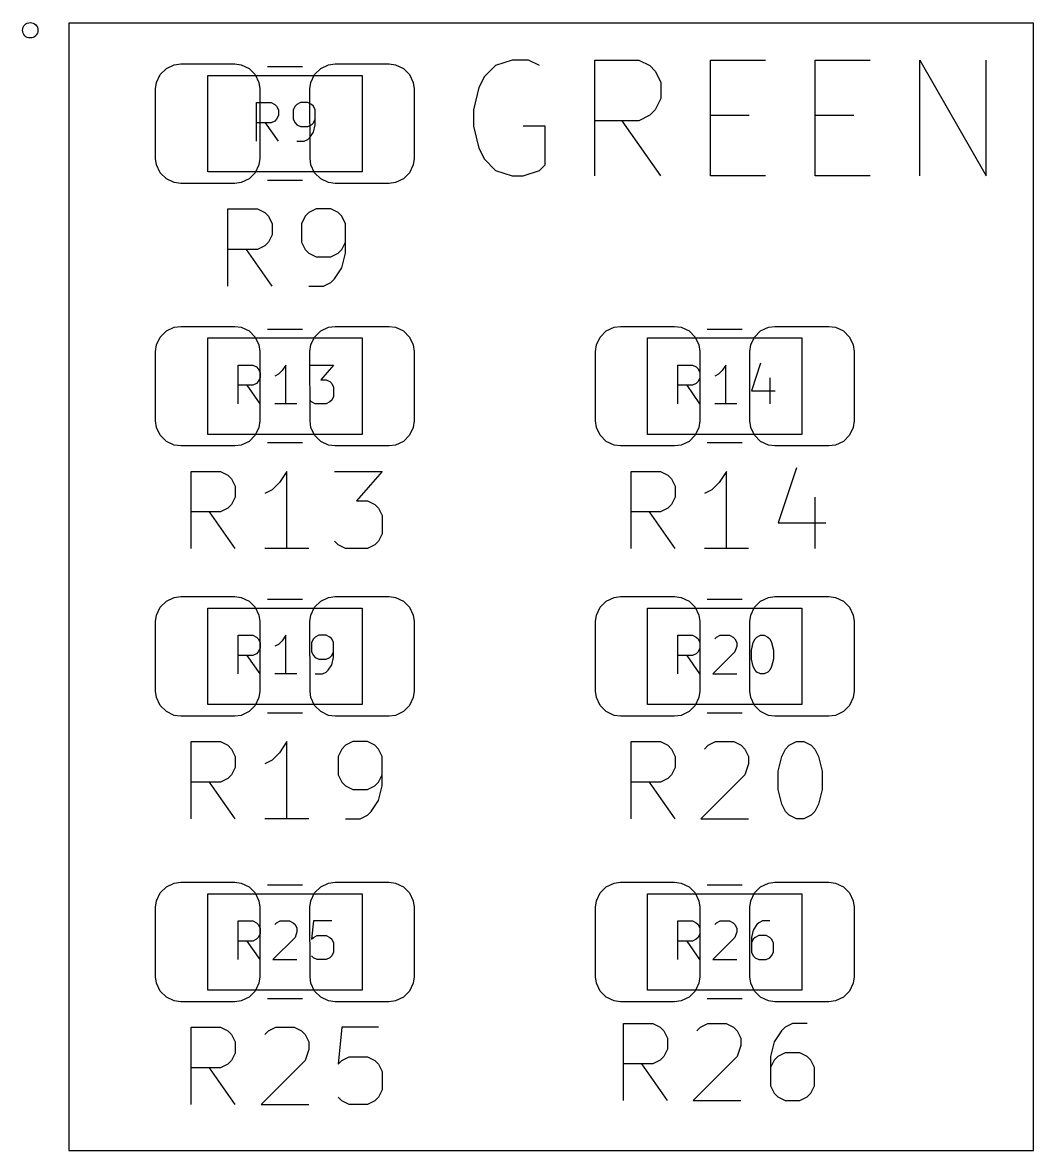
# Model space of a CAD drawing. Header units: millimetres. Extents: x 132 to 276, y -210 to -42.
# Drawn here: x 202 to 215.1, y -78.6 to -63.99 of the extents above; entities that cross this region are included whole.
import ezdxf

# ---------------------------------------------------------------- set-up
doc = ezdxf.new("R2010")
doc.units = ezdxf.units.MM
for name, color, linetype in [('BLACK', 7, 'CONTINUOUS'), ('GRAY3', 9, 'CONTINUOUS'), ('LYELLOW', 51, 'CONTINUOUS')]:
    doc.layers.add(name, color=color, linetype=linetype)

msp = doc.modelspace()

# ---------------------------------------------------------------- linework, layer by layer
at = {"layer": 'BLACK', "linetype": 'CONTINUOUS'}
for p, q in [((203.863587, -64.583775), (203.965883, -64.536074)), ((203.965883, -64.536074), (204.05, -64.525001)), ((204.05, -64.525001), (204.750001, -64.525)), ((204.750001, -64.525), (204.834117, -64.536074)), ((204.834117, -64.536074), (204.936413, -64.583775)), ((205.863587, -64.583775), (205.965883, -64.536074)), ((205.965883, -64.536074), (206.05, -64.525001)), ((206.05, -64.525001), (206.750001, -64.525)), ((206.750001, -64.525), (206.834117, -64.536074)), ((206.834117, -64.536074), (206.936413, -64.583775)), ((203.736074, -64.765883), (203.783775, -64.663587)), ((203.783775, -64.663587), (203.863587, -64.583775)), ((204.936413, -64.583775), (205.016225, -64.663587)), ((205.016225, -64.663587), (205.063926, -64.765883)), ((205.736074, -64.765883), (205.783775, -64.663587)), ((205.783775, -64.663587), (205.863587, -64.583775)), ((206.936413, -64.583775), (207.016225, -64.663587)), ((207.016225, -64.663587), (207.063926, -64.765883)), ((203.725, -64.849999), (203.736074, -64.765883)), ((203.725001, -65.75), (203.725, -64.849999)), ((205.063926, -64.765883), (205.074999, -64.85)), ((205.074999, -64.85), (205.075, -65.750001)), ((205.725, -64.849999), (205.736074, -64.765883)), ((205.725001, -65.75), (205.725, -64.849999)), ((207.063926, -64.765883), (207.074999, -64.85)), ((207.074999, -64.85), (207.075, -65.750001)), ((203.736074, -65.834117), (203.725001, -65.75)), ((203.783775, -65.936413), (203.736074, -65.834117)), ((205.063926, -65.834117), (205.016225, -65.936413)), ((205.075, -65.750001), (205.063926, -65.834117)), ((205.736074, -65.834117), (205.725001, -65.75)), ((205.783775, -65.936413), (205.736074, -65.834117)), ((207.063926, -65.834117), (207.016225, -65.936413)), ((207.075, -65.750001), (207.063926, -65.834117)), ((203.863587, -66.016225), (203.783775, -65.936413)), ((203.965883, -66.063926), (203.863587, -66.016225)), ((204.936413, -66.016225), (204.834117, -66.063926)), ((205.016225, -65.936413), (204.936413, -66.016225)), ((205.863587, -66.016225), (205.783775, -65.936413)), ((205.965883, -66.063926), (205.863587, -66.016225)), ((206.936413, -66.016225), (206.834117, -66.063926)), ((207.016225, -65.936413), (206.936413, -66.016225)), ((204.049999, -66.075), (203.965883, -66.063926)), ((204.75, -66.074999), (204.049999, -66.075)), ((204.834117, -66.063926), (204.75, -66.074999)), ((206.049999, -66.075), (205.965883, -66.063926)), ((206.75, -66.074999), (206.049999, -66.075)), ((206.834117, -66.063926), (206.75, -66.074999)), ((203.863587, -67.983775), (203.965883, -67.936074)), ((203.965883, -67.936074), (204.05, -67.925001)), ((204.05, -67.925001), (204.750001, -67.925)), ((204.750001, -67.925), (204.834117, -67.936074)), ((204.834117, -67.936074), (204.936413, -67.983775)), ((205.863587, -67.983775), (205.965883, -67.936074)), ((205.965883, -67.936074), (206.05, -67.925001)), ((206.05, -67.925001), (206.750001, -67.925)), ((206.750001, -67.925), (206.834117, -67.936074)), ((206.834117, -67.936074), (206.936413, -67.983775)), ((209.563587, -67.983775), (209.665883, -67.936074)), ((209.665883, -67.936074), (209.75, -67.925001)), ((209.75, -67.925001), (210.450001, -67.925)), ((210.450001, -67.925), (210.534117, -67.936074)), ((210.534117, -67.936074), (210.636413, -67.983775)), ((211.563587, -67.983775), (211.665883, -67.936074)), ((211.665883, -67.936074), (211.75, -67.925001)), ((211.75, -67.925001), (212.450001, -67.925)), ((212.450001, -67.925), (212.534117, -67.936074)), ((212.534117, -67.936074), (212.636413, -67.983775)), ((203.736074, -68.165883), (203.783775, -68.063587)), ((203.783775, -68.063587), (203.863587, -67.983775)), ((204.936413, -67.983775), (205.016225, -68.063587)), ((205.016225, -68.063587), (205.063926, -68.165883)), ((205.736074, -68.165883), (205.783775, -68.063587)), ((205.783775, -68.063587), (205.863587, -67.983775)), ((206.936413, -67.983775), (207.016225, -68.063587)), ((207.016225, -68.063587), (207.063926, -68.165883)), ((209.436074, -68.165883), (209.483775, -68.063587)), ((209.483775, -68.063587), (209.563587, -67.983775)), ((210.636413, -67.983775), (210.716225, -68.063587)), ((210.716225, -68.063587), (210.763926, -68.165883)), ((211.436074, -68.165883), (211.483775, -68.063587)), ((211.483775, -68.063587), (211.563587, -67.983775)), ((212.636413, -67.983775), (212.716225, -68.063587)), ((212.716225, -68.063587), (212.763926, -68.165883)), ((203.725, -68.249999), (203.736074, -68.165883)), ((205.063926, -68.165883), (205.074999, -68.25)), ((205.725, -68.249999), (205.736074, -68.165883)), ((207.063926, -68.165883), (207.074999, -68.25)), ((209.425, -68.249999), (209.436074, -68.165883)), ((210.763926, -68.165883), (210.774999, -68.25)), ((211.425, -68.249999), (211.436074, -68.165883)), ((212.763926, -68.165883), (212.774999, -68.25)), ((203.725001, -69.15), (203.725, -68.249999)), ((205.074999, -68.25), (205.075, -69.150001)), ((205.725001, -69.15), (205.725, -68.249999)), ((207.074999, -68.25), (207.075, -69.150001)), ((209.425001, -69.15), (209.425, -68.249999)), ((210.774999, -68.25), (210.775, -69.150001)), ((211.425001, -69.15), (211.425, -68.249999)), ((212.774999, -68.25), (212.775, -69.150001)), ((203.736074, -69.234117), (203.725001, -69.15)), ((203.783775, -69.336413), (203.736074, -69.234117)), ((205.063926, -69.234117), (205.016225, -69.336413)), ((205.075, -69.150001), (205.063926, -69.234117)), ((205.736074, -69.234117), (205.725001, -69.15)), ((205.783775, -69.336413), (205.736074, -69.234117)), ((207.063926, -69.234117), (207.016225, -69.336413)), ((207.075, -69.150001), (207.063926, -69.234117)), ((209.436074, -69.234117), (209.425001, -69.15)), ((209.483775, -69.336413), (209.436074, -69.234117)), ((210.763926, -69.234117), (210.716225, -69.336413)), ((210.775, -69.150001), (210.763926, -69.234117)), ((211.436074, -69.234117), (211.425001, -69.15)), ((211.483775, -69.336413), (211.436074, -69.234117)), ((212.763926, -69.234117), (212.716225, -69.336413)), ((212.775, -69.150001), (212.763926, -69.234117)), ((203.863587, -69.416225), (203.783775, -69.336413)), ((205.016225, -69.336413), (204.936413, -69.416225)), ((205.863587, -69.416225), (205.783775, -69.336413)), ((207.016225, -69.336413), (206.936413, -69.416225)), ((209.563587, -69.416225), (209.483775, -69.336413)), ((210.716225, -69.336413), (210.636413, -69.416225)), ((211.563587, -69.416225), (211.483775, -69.336413)), ((212.716225, -69.336413), (212.636413, -69.416225)), ((203.965883, -69.463926), (203.863587, -69.416225)), ((204.049999, -69.475), (203.965883, -69.463926)), ((204.75, -69.474999), (204.049999, -69.475)), ((204.834117, -69.463926), (204.75, -69.474999)), ((204.936413, -69.416225), (204.834117, -69.463926)), ((205.965883, -69.463926), (205.863587, -69.416225)), ((206.049999, -69.475), (205.965883, -69.463926)), ((206.75, -69.474999), (206.049999, -69.475)), ((206.834117, -69.463926), (206.75, -69.474999)), ((206.936413, -69.416225), (206.834117, -69.463926)), ((209.665883, -69.463926), (209.563587, -69.416225)), ((209.749999, -69.475), (209.665883, -69.463926)), ((210.45, -69.474999), (209.749999, -69.475)), ((210.534117, -69.463926), (210.45, -69.474999)), ((210.636413, -69.416225), (210.534117, -69.463926)), ((211.665883, -69.463926), (211.563587, -69.416225)), ((211.749999, -69.475), (211.665883, -69.463926)), ((212.45, -69.474999), (211.749999, -69.475)), ((212.534117, -69.463926), (212.45, -69.474999)), ((212.636413, -69.416225), (212.534117, -69.463926)), ((203.863587, -71.483775), (203.965883, -71.436074)), ((203.965883, -71.436074), (204.05, -71.425001)), ((204.05, -71.425001), (204.750001, -71.425)), ((204.750001, -71.425), (204.834117, -71.436074)), ((204.834117, -71.436074), (204.936413, -71.483775)), ((205.863587, -71.483775), (205.965883, -71.436074)), ((205.965883, -71.436074), (206.05, -71.425001)), ((206.05, -71.425001), (206.750001, -71.425)), ((206.750001, -71.425), (206.834117, -71.436074)), ((206.834117, -71.436074), (206.936413, -71.483775)), ((209.563587, -71.483775), (209.665883, -71.436074)), ((209.665883, -71.436074), (209.75, -71.425001)), ((209.75, -71.425001), (210.450001, -71.425)), ((210.450001, -71.425), (210.534117, -71.436074)), ((210.534117, -71.436074), (210.636413, -71.483775)), ((211.563587, -71.483775), (211.665883, -71.436074)), ((211.665883, -71.436074), (211.75, -71.425001)), ((211.75, -71.425001), (212.450001, -71.425)), ((212.450001, -71.425), (212.534117, -71.436074)), ((212.534117, -71.436074), (212.636413, -71.483775)), ((203.736074, -71.665883), (203.783775, -71.563587)), ((203.783775, -71.563587), (203.863587, -71.483775)), ((204.936413, -71.483775), (205.016225, -71.563587)), ((205.016225, -71.563587), (205.063926, -71.665883)), ((205.736074, -71.665883), (205.783775, -71.563587)), ((205.783775, -71.563587), (205.863587, -71.483775)), ((206.936413, -71.483775), (207.016225, -71.563587)), ((207.016225, -71.563587), (207.063926, -71.665883)), ((209.436074, -71.665883), (209.483775, -71.563587)), ((209.483775, -71.563587), (209.563587, -71.483775)), ((210.636413, -71.483775), (210.716225, -71.563587)), ((210.716225, -71.563587), (210.763926, -71.665883)), ((211.436074, -71.665883), (211.483775, -71.563587)), ((211.483775, -71.563587), (211.563587, -71.483775)), ((212.636413, -71.483775), (212.716225, -71.563587)), ((212.716225, -71.563587), (212.763926, -71.665883)), ((203.725, -71.749999), (203.736074, -71.665883)), ((205.063926, -71.665883), (205.074999, -71.75)), ((205.725, -71.749999), (205.736074, -71.665883)), ((207.063926, -71.665883), (207.074999, -71.75)), ((209.425, -71.749999), (209.436074, -71.665883)), ((210.763926, -71.665883), (210.774999, -71.75)), ((211.425, -71.749999), (211.436074, -71.665883)), ((212.763926, -71.665883), (212.774999, -71.75)), ((203.725001, -72.65), (203.725, -71.749999)), ((205.074999, -71.75), (205.075, -72.650001)), ((205.725001, -72.65), (205.725, -71.749999)), ((207.074999, -71.75), (207.075, -72.650001)), ((209.425001, -72.65), (209.425, -71.749999)), ((210.774999, -71.75), (210.775, -72.650001)), ((211.425001, -72.65), (211.425, -71.749999)), ((212.774999, -71.75), (212.775, -72.650001)), ((203.736074, -72.734117), (203.725001, -72.65)), ((203.783775, -72.836413), (203.736074, -72.734117)), ((205.063926, -72.734117), (205.016225, -72.836413)), ((205.075, -72.650001), (205.063926, -72.734117)), ((205.736074, -72.734117), (205.725001, -72.65)), ((205.783775, -72.836413), (205.736074, -72.734117)), ((207.063926, -72.734117), (207.016225, -72.836413)), ((207.075, -72.650001), (207.063926, -72.734117)), ((209.436074, -72.734117), (209.425001, -72.65)), ((209.483775, -72.836413), (209.436074, -72.734117)), ((210.763926, -72.734117), (210.716225, -72.836413)), ((210.775, -72.650001), (210.763926, -72.734117)), ((211.436074, -72.734117), (211.425001, -72.65)), ((211.483775, -72.836413), (211.436074, -72.734117)), ((212.763926, -72.734117), (212.716225, -72.836413)), ((212.775, -72.650001), (212.763926, -72.734117)), ((203.863587, -72.916225), (203.783775, -72.836413)), ((205.016225, -72.836413), (204.936413, -72.916225)), ((205.863587, -72.916225), (205.783775, -72.836413)), ((207.016225, -72.836413), (206.936413, -72.916225)), ((209.563587, -72.916225), (209.483775, -72.836413)), ((210.716225, -72.836413), (210.636413, -72.916225)), ((211.563587, -72.916225), (211.483775, -72.836413)), ((212.716225, -72.836413), (212.636413, -72.916225)), ((203.965883, -72.963926), (203.863587, -72.916225)), ((204.049999, -72.975), (203.965883, -72.963926)), ((204.75, -72.974999), (204.049999, -72.975)), ((204.834117, -72.963926), (204.75, -72.974999)), ((204.936413, -72.916225), (204.834117, -72.963926)), ((205.965883, -72.963926), (205.863587, -72.916225)), ((206.049999, -72.975), (205.965883, -72.963926)), ((206.75, -72.974999), (206.049999, -72.975)), ((206.834117, -72.963926), (206.75, -72.974999)), ((206.936413, -72.916225), (206.834117, -72.963926)), ((209.665883, -72.963926), (209.563587, -72.916225)), ((209.749999, -72.975), (209.665883, -72.963926)), ((210.45, -72.974999), (209.749999, -72.975)), ((210.534117, -72.963926), (210.45, -72.974999)), ((210.636413, -72.916225), (210.534117, -72.963926)), ((211.665883, -72.963926), (211.563587, -72.916225)), ((211.749999, -72.975), (211.665883, -72.963926)), ((212.45, -72.974999), (211.749999, -72.975)), ((212.534117, -72.963926), (212.45, -72.974999)), ((212.636413, -72.916225), (212.534117, -72.963926)), ((203.783775, -75.263587), (203.863587, -75.183775)), ((203.863587, -75.183775), (203.965883, -75.136074)), ((203.965883, -75.136074), (204.05, -75.125001)), ((204.05, -75.125001), (204.750001, -75.125)), ((204.750001, -75.125), (204.834117, -75.136074)), ((204.834117, -75.136074), (204.936413, -75.183775)), ((204.936413, -75.183775), (205.016225, -75.263587)), ((205.783775, -75.263587), (205.863587, -75.183775)), ((205.863587, -75.183775), (205.965883, -75.136074)), ((205.965883, -75.136074), (206.05, -75.125001)), ((206.05, -75.125001), (206.750001, -75.125)), ((206.750001, -75.125), (206.834117, -75.136074)), ((206.834117, -75.136074), (206.936413, -75.183775)), ((206.936413, -75.183775), (207.016225, -75.263587)), ((209.483775, -75.263587), (209.563587, -75.183775)), ((209.563587, -75.183775), (209.665883, -75.136074)), ((209.665883, -75.136074), (209.75, -75.125001)), ((209.75, -75.125001), (210.450001, -75.125)), ((210.450001, -75.125), (210.534117, -75.136074)), ((210.534117, -75.136074), (210.636413, -75.183775)), ((210.636413, -75.183775), (210.716225, -75.263587)), ((211.483775, -75.263587), (211.563587, -75.183775)), ((211.563587, -75.183775), (211.665883, -75.136074)), ((211.665883, -75.136074), (211.75, -75.125001)), ((211.75, -75.125001), (212.450001, -75.125)), ((212.450001, -75.125), (212.534117, -75.136074)), ((212.534117, -75.136074), (212.636413, -75.183775)), ((212.636413, -75.183775), (212.716225, -75.263587)), ((203.725, -75.449999), (203.736074, -75.365883)), ((203.736074, -75.365883), (203.783775, -75.263587)), ((205.016225, -75.263587), (205.063926, -75.365883)), ((205.063926, -75.365883), (205.074999, -75.45)), ((205.725, -75.449999), (205.736074, -75.365883)), ((205.736074, -75.365883), (205.783775, -75.263587)), ((207.016225, -75.263587), (207.063926, -75.365883)), ((207.063926, -75.365883), (207.074999, -75.45)), ((209.425, -75.449999), (209.436074, -75.365883)), ((209.436074, -75.365883), (209.483775, -75.263587)), ((210.716225, -75.263587), (210.763926, -75.365883)), ((210.763926, -75.365883), (210.774999, -75.45)), ((211.425, -75.449999), (211.436074, -75.365883)), ((211.436074, -75.365883), (211.483775, -75.263587)), ((212.716225, -75.263587), (212.763926, -75.365883)), ((212.763926, -75.365883), (212.774999, -75.45)), ((203.725001, -76.35), (203.725, -75.449999)), ((205.074999, -75.45), (205.075, -76.350001)), ((205.725001, -76.35), (205.725, -75.449999)), ((207.074999, -75.45), (207.075, -76.350001)), ((209.425001, -76.35), (209.425, -75.449999)), ((210.774999, -75.45), (210.775, -76.350001)), ((211.425001, -76.35), (211.425, -75.449999)), ((212.774999, -75.45), (212.775, -76.350001)), ((203.736074, -76.434117), (203.725001, -76.35)), ((205.075, -76.350001), (205.063926, -76.434117)), ((205.736074, -76.434117), (205.725001, -76.35)), ((207.075, -76.350001), (207.063926, -76.434117)), ((209.436074, -76.434117), (209.425001, -76.35)), ((210.775, -76.350001), (210.763926, -76.434117)), ((211.436074, -76.434117), (211.425001, -76.35)), ((212.775, -76.350001), (212.763926, -76.434117)), ((203.783775, -76.536413), (203.736074, -76.434117)), ((203.863587, -76.616225), (203.783775, -76.536413)), ((205.016225, -76.536413), (204.936413, -76.616225)), ((205.063926, -76.434117), (205.016225, -76.536413)), ((205.783775, -76.536413), (205.736074, -76.434117)), ((205.863587, -76.616225), (205.783775, -76.536413)), ((207.016225, -76.536413), (206.936413, -76.616225)), ((207.063926, -76.434117), (207.016225, -76.536413)), ((209.483775, -76.536413), (209.436074, -76.434117)), ((209.563587, -76.616225), (209.483775, -76.536413)), ((210.716225, -76.536413), (210.636413, -76.616225)), ((210.763926, -76.434117), (210.716225, -76.536413)), ((211.483775, -76.536413), (211.436074, -76.434117)), ((211.563587, -76.616225), (211.483775, -76.536413)), ((212.716225, -76.536413), (212.636413, -76.616225)), ((212.763926, -76.434117), (212.716225, -76.536413)), ((203.965883, -76.663926), (203.863587, -76.616225)), ((204.049999, -76.675), (203.965883, -76.663926)), ((204.75, -76.674999), (204.049999, -76.675)), ((204.834117, -76.663926), (204.75, -76.674999)), ((204.936413, -76.616225), (204.834117, -76.663926)), ((205.965883, -76.663926), (205.863587, -76.616225)), ((206.049999, -76.675), (205.965883, -76.663926)), ((206.75, -76.674999), (206.049999, -76.675)), ((206.834117, -76.663926), (206.75, -76.674999)), ((206.936413, -76.616225), (206.834117, -76.663926)), ((209.665883, -76.663926), (209.563587, -76.616225)), ((209.749999, -76.675), (209.665883, -76.663926)), ((210.45, -76.674999), (209.749999, -76.675)), ((210.534117, -76.663926), (210.45, -76.674999)), ((210.636413, -76.616225), (210.534117, -76.663926)), ((211.665883, -76.663926), (211.563587, -76.616225)), ((211.749999, -76.675), (211.665883, -76.663926)), ((212.45, -76.674999), (211.749999, -76.675)), ((212.534117, -76.663926), (212.45, -76.674999)), ((212.636413, -76.616225), (212.534117, -76.663926))]:
    msp.add_line(p, q, dxfattribs=at)
at = {"layer": 'GRAY3', "linetype": 'CONTINUOUS'}
for p, q in [((204.4, -64.675), (206.4, -64.675)), ((204.4, -65.925), (204.4, -64.675)), ((206.4, -64.675), (206.4, -65.925)), ((205.030952, -65.527149), (205.030952, -65.027149)), ((205.030952, -65.027149), (205.221428, -65.027149)), ((205.221428, -65.027149), (205.269047, -65.050959)), ((205.269047, -65.050959), (205.292857, -65.074768)), ((205.292857, -65.074768), (205.316666, -65.122387)), ((205.316666, -65.122387), (205.316666, -65.193816)), ((205.530952, -65.074768), (205.507143, -65.122387)), ((205.507143, -65.122387), (205.507143, -65.241435)), ((205.554762, -65.050959), (205.530952, -65.074768)), ((205.602381, -65.027149), (205.554762, -65.050959)), ((205.697619, -65.027149), (205.602381, -65.027149)), ((205.745238, -65.050959), (205.697619, -65.027149)), ((205.769047, -65.074768), (205.745238, -65.050959)), ((205.792857, -65.122387), (205.769047, -65.074768)), ((205.792857, -65.312863), (205.792857, -65.122387)), ((205.221428, -65.289054), (205.030952, -65.289054)), ((205.316666, -65.527149), (205.15, -65.289054)), ((205.269047, -65.265244), (205.221428, -65.289054)), ((205.292857, -65.241435), (205.269047, -65.265244)), ((205.316666, -65.193816), (205.292857, -65.241435)), ((205.507143, -65.241435), (205.530952, -65.289054)), ((205.530952, -65.289054), (205.554762, -65.312863)), ((205.745238, -65.312863), (205.769047, -65.289054)), ((205.769047, -65.289054), (205.792857, -65.241435)), ((205.554762, -65.312863), (205.602381, -65.336673)), ((205.602381, -65.336673), (205.697619, -65.336673)), ((205.697619, -65.336673), (205.745238, -65.312863)), ((205.721428, -65.47953), (205.769047, -65.408101)), ((205.769047, -65.408101), (205.792857, -65.312863)), ((205.554762, -65.527149), (205.65, -65.527149)), ((205.65, -65.527149), (205.697619, -65.50334)), ((205.697619, -65.50334), (205.721428, -65.47953)), ((206.4, -65.925), (204.4, -65.925)), ((204.4, -68.075), (206.4, -68.075)), ((204.4, -69.325), (204.4, -68.075)), ((206.4, -68.075), (206.4, -69.325)), ((210.1, -68.075), (212.1, -68.075)), ((210.1, -69.325), (210.1, -68.075)), ((212.1, -68.075), (212.1, -69.325)), ((204.792857, -68.927149), (204.792857, -68.427149)), ((204.792857, -68.427149), (204.983333, -68.427149)), ((204.983333, -68.427149), (205.030952, -68.450959)), ((205.030952, -68.450959), (205.054762, -68.474768)), ((205.054762, -68.474768), (205.078571, -68.522387)), ((205.364286, -68.498578), (205.316667, -68.546197)), ((205.411905, -68.427149), (205.364286, -68.498578)), ((205.411905, -68.927149), (205.411905, -68.427149)), ((205.721428, -68.427149), (206.030952, -68.427149)), ((206.030952, -68.427149), (205.864285, -68.617625)), ((210.492857, -68.927149), (210.492857, -68.427149)), ((210.492857, -68.427149), (210.683333, -68.427149)), ((210.683333, -68.427149), (210.730952, -68.450959)), ((210.730952, -68.450959), (210.754762, -68.474768)), ((210.754762, -68.474768), (210.778571, -68.522387)), ((211.064286, -68.498578), (211.016667, -68.546197)), ((211.111905, -68.427149), (211.064286, -68.498578)), ((211.111905, -68.927149), (211.111905, -68.427149)), ((211.564285, -68.40334), (211.445238, -68.760482)), ((205.030952, -68.665244), (204.983333, -68.689054)), ((205.054762, -68.641435), (205.030952, -68.665244)), ((205.078571, -68.593816), (205.054762, -68.641435)), ((205.078571, -68.522387), (205.078571, -68.593816)), ((205.316667, -68.546197), (205.269048, -68.570006)), ((205.864285, -68.617625), (205.935714, -68.617625)), ((205.935714, -68.617625), (205.983333, -68.641435)), ((205.983333, -68.641435), (206.007142, -68.665244)), ((206.007142, -68.665244), (206.030952, -68.712863)), ((210.730952, -68.665244), (210.683333, -68.689054)), ((210.754762, -68.641435), (210.730952, -68.665244)), ((210.778571, -68.593816), (210.754762, -68.641435)), ((210.778571, -68.522387), (210.778571, -68.593816)), ((211.016667, -68.546197), (210.969048, -68.570006)), ((211.683333, -68.593816), (211.683333, -68.927149)), ((204.983333, -68.689054), (204.792857, -68.689054)), ((205.078571, -68.927149), (204.911905, -68.689054)), ((206.030952, -68.712863), (206.030952, -68.831911)), ((210.683333, -68.689054), (210.492857, -68.689054)), ((210.778571, -68.927149), (210.611905, -68.689054)), ((211.445238, -68.760482), (211.754761, -68.760482)), ((205.554762, -68.927149), (205.269048, -68.927149)), ((205.745238, -68.90334), (205.721428, -68.87953)), ((205.792857, -68.927149), (205.745238, -68.90334)), ((205.935714, -68.927149), (205.792857, -68.927149)), ((205.983333, -68.90334), (205.935714, -68.927149)), ((206.007142, -68.87953), (205.983333, -68.90334)), ((206.030952, -68.831911), (206.007142, -68.87953)), ((211.254762, -68.927149), (210.969048, -68.927149)), ((206.4, -69.325), (204.4, -69.325)), ((212.1, -69.325), (210.1, -69.325)), ((204.4, -71.575), (206.4, -71.575)), ((204.4, -72.825), (204.4, -71.575)), ((206.4, -71.575), (206.4, -72.825)), ((210.1, -71.575), (212.1, -71.575)), ((210.1, -72.825), (210.1, -71.575)), ((212.1, -71.575), (212.1, -72.825)), ((204.792857, -72.427149), (204.792857, -71.927149)), ((204.792857, -71.927149), (204.983333, -71.927149)), ((204.983333, -71.927149), (205.030952, -71.950959)), ((205.030952, -71.950959), (205.054762, -71.974768)), ((205.054762, -71.974768), (205.078571, -72.022387)), ((205.078571, -72.022387), (205.078571, -72.093816)), ((205.364286, -71.998578), (205.316667, -72.046197)), ((205.411905, -71.927149), (205.364286, -71.998578)), ((205.411905, -72.427149), (205.411905, -71.927149)), ((205.769047, -71.974768), (205.745238, -72.022387)), ((205.745238, -72.022387), (205.745238, -72.141435)), ((205.792857, -71.950959), (205.769047, -71.974768)), ((205.840476, -71.927149), (205.792857, -71.950959)), ((205.935714, -71.927149), (205.840476, -71.927149)), ((205.983333, -71.950959), (205.935714, -71.927149)), ((206.007142, -71.974768), (205.983333, -71.950959)), ((206.030952, -72.022387), (206.007142, -71.974768)), ((206.030952, -72.212863), (206.030952, -72.022387)), ((210.492857, -72.427149), (210.492857, -71.927149)), ((210.492857, -71.927149), (210.683333, -71.927149)), ((210.683333, -71.927149), (210.730952, -71.950959)), ((210.730952, -71.950959), (210.754762, -71.974768)), ((210.754762, -71.974768), (210.778571, -72.022387)), ((210.778571, -72.022387), (210.778571, -72.093816)), ((210.969048, -71.974768), (210.992857, -71.950959)), ((210.992857, -71.950959), (211.040476, -71.927149)), ((211.040476, -71.927149), (211.159524, -71.927149)), ((211.159524, -71.927149), (211.207143, -71.950959)), ((211.207143, -71.950959), (211.230952, -71.974768)), ((211.230952, -71.974768), (211.254762, -72.022387)), ((211.254762, -72.022387), (211.254762, -72.070006)), ((211.445238, -72.117625), (211.469047, -72.022387)), ((211.469047, -72.022387), (211.492857, -71.974768)), ((211.492857, -71.974768), (211.516666, -71.950959)), ((211.516666, -71.950959), (211.564285, -71.927149)), ((211.564285, -71.927149), (211.611904, -71.927149)), ((211.611904, -71.927149), (211.659523, -71.950959)), ((211.659523, -71.950959), (211.683333, -71.974768)), ((211.683333, -71.974768), (211.707142, -72.022387)), ((211.707142, -72.022387), (211.730952, -72.117625)), ((205.030952, -72.165244), (204.983333, -72.189054)), ((205.054762, -72.141435), (205.030952, -72.165244)), ((205.078571, -72.093816), (205.054762, -72.141435)), ((205.316667, -72.046197), (205.269048, -72.070006)), ((205.745238, -72.141435), (205.769047, -72.189054)), ((206.007142, -72.189054), (206.030952, -72.141435)), ((210.730952, -72.165244), (210.683333, -72.189054)), ((210.754762, -72.141435), (210.730952, -72.165244)), ((210.778571, -72.093816), (210.754762, -72.141435)), ((211.230952, -72.141435), (210.945238, -72.427149)), ((211.254762, -72.070006), (211.230952, -72.141435)), ((211.445238, -72.236673), (211.445238, -72.117625)), ((211.730952, -72.117625), (211.730952, -72.236673)), ((204.983333, -72.189054), (204.792857, -72.189054)), ((205.078571, -72.427149), (204.911905, -72.189054)), ((205.769047, -72.189054), (205.792857, -72.212863)), ((205.792857, -72.212863), (205.840476, -72.236673)), ((205.840476, -72.236673), (205.935714, -72.236673)), ((205.935714, -72.236673), (205.983333, -72.212863)), ((205.959523, -72.37953), (206.007142, -72.308101)), ((205.983333, -72.212863), (206.007142, -72.189054)), ((206.007142, -72.308101), (206.030952, -72.212863)), ((210.683333, -72.189054), (210.492857, -72.189054)), ((210.778571, -72.427149), (210.611905, -72.189054)), ((211.469047, -72.331911), (211.445238, -72.236673)), ((211.730952, -72.236673), (211.707142, -72.331911)), ((205.554762, -72.427149), (205.269048, -72.427149)), ((205.792857, -72.427149), (205.888095, -72.427149)), ((205.888095, -72.427149), (205.935714, -72.40334)), ((205.935714, -72.40334), (205.959523, -72.37953)), ((210.945238, -72.427149), (211.254762, -72.427149)), ((211.492857, -72.37953), (211.469047, -72.331911)), ((211.516666, -72.40334), (211.492857, -72.37953)), ((211.564285, -72.427149), (211.516666, -72.40334)), ((211.611904, -72.427149), (211.564285, -72.427149)), ((211.659523, -72.40334), (211.611904, -72.427149)), ((211.683333, -72.37953), (211.659523, -72.40334)), ((211.707142, -72.331911), (211.683333, -72.37953)), ((206.4, -72.825), (204.4, -72.825)), ((212.1, -72.825), (210.1, -72.825)), ((204.4, -75.275), (206.4, -75.275)), ((204.4, -76.525), (204.4, -75.275)), ((206.4, -75.275), (206.4, -76.525)), ((210.1, -75.275), (212.1, -75.275)), ((210.1, -76.525), (210.1, -75.275)), ((212.1, -75.275), (212.1, -76.525)), ((204.792857, -76.127149), (204.792857, -75.627149)), ((204.792857, -75.627149), (204.983333, -75.627149)), ((204.983333, -75.627149), (205.030952, -75.650959)), ((205.030952, -75.650959), (205.054762, -75.674768)), ((205.054762, -75.674768), (205.078571, -75.722387)), ((205.269048, -75.674768), (205.292857, -75.650959)), ((205.292857, -75.650959), (205.340476, -75.627149)), ((205.340476, -75.627149), (205.459524, -75.627149)), ((205.459524, -75.627149), (205.507143, -75.650959)), ((205.507143, -75.650959), (205.530952, -75.674768)), ((205.530952, -75.674768), (205.554762, -75.722387)), ((205.769047, -75.627149), (205.745238, -75.865244)), ((206.007142, -75.627149), (205.769047, -75.627149)), ((210.492857, -76.127149), (210.492857, -75.627149)), ((210.492857, -75.627149), (210.683333, -75.627149)), ((210.683333, -75.627149), (210.730952, -75.650959)), ((210.730952, -75.650959), (210.754762, -75.674768)), ((210.754762, -75.674768), (210.778571, -75.722387)), ((210.969048, -75.674768), (210.992857, -75.650959)), ((210.992857, -75.650959), (211.040476, -75.627149)), ((211.040476, -75.627149), (211.159524, -75.627149)), ((211.159524, -75.627149), (211.207143, -75.650959)), ((211.207143, -75.650959), (211.230952, -75.674768)), ((211.230952, -75.674768), (211.254762, -75.722387)), ((211.516666, -75.674768), (211.469047, -75.746197)), ((211.540476, -75.650959), (211.516666, -75.674768)), ((211.588095, -75.627149), (211.540476, -75.650959)), ((211.683333, -75.627149), (211.588095, -75.627149)), ((205.078571, -75.793816), (205.054762, -75.841435)), ((205.078571, -75.722387), (205.078571, -75.793816)), ((205.554762, -75.770006), (205.530952, -75.841435)), ((205.554762, -75.722387), (205.554762, -75.770006)), ((205.769047, -75.841435), (205.816666, -75.817625)), ((205.816666, -75.817625), (205.935714, -75.817625)), ((205.935714, -75.817625), (205.983333, -75.841435)), ((210.778571, -75.793816), (210.754762, -75.841435)), ((210.778571, -75.722387), (210.778571, -75.793816)), ((211.254762, -75.770006), (211.230952, -75.841435)), ((211.254762, -75.722387), (211.254762, -75.770006)), ((211.469047, -75.746197), (211.445238, -75.841435)), ((211.540476, -75.817625), (211.492857, -75.841435)), ((211.635714, -75.817625), (211.540476, -75.817625)), ((211.683333, -75.841435), (211.635714, -75.817625)), ((204.983333, -75.889054), (204.792857, -75.889054)), ((205.078571, -76.127149), (204.911905, -75.889054)), ((205.030952, -75.865244), (204.983333, -75.889054)), ((205.054762, -75.841435), (205.030952, -75.865244)), ((205.530952, -75.841435), (205.245238, -76.127149)), ((205.745238, -75.865244), (205.769047, -75.841435)), ((205.983333, -75.841435), (206.007142, -75.865244)), ((206.007142, -75.865244), (206.030952, -75.912863)), ((206.030952, -75.912863), (206.030952, -76.031911)), ((210.683333, -75.889054), (210.492857, -75.889054)), ((210.778571, -76.127149), (210.611905, -75.889054)), ((210.730952, -75.865244), (210.683333, -75.889054)), ((210.754762, -75.841435), (210.730952, -75.865244)), ((211.230952, -75.841435), (210.945238, -76.127149)), ((211.445238, -75.841435), (211.445238, -76.031911)), ((211.469047, -75.865244), (211.445238, -75.912863)), ((211.492857, -75.841435), (211.469047, -75.865244)), ((211.707142, -75.865244), (211.683333, -75.841435)), ((211.730952, -75.912863), (211.707142, -75.865244)), ((211.730952, -76.031911), (211.730952, -75.912863)), ((205.769047, -76.10334), (205.745238, -76.07953)), ((205.816666, -76.127149), (205.769047, -76.10334)), ((205.983333, -76.10334), (205.935714, -76.127149)), ((206.007142, -76.07953), (205.983333, -76.10334)), ((206.030952, -76.031911), (206.007142, -76.07953)), ((211.445238, -76.031911), (211.469047, -76.07953)), ((211.469047, -76.07953), (211.492857, -76.10334)), ((211.492857, -76.10334), (211.540476, -76.127149)), ((211.635714, -76.127149), (211.683333, -76.10334)), ((211.683333, -76.10334), (211.707142, -76.07953)), ((211.707142, -76.07953), (211.730952, -76.031911)), ((205.245238, -76.127149), (205.554762, -76.127149)), ((205.935714, -76.127149), (205.816666, -76.127149)), ((210.945238, -76.127149), (211.254762, -76.127149)), ((211.540476, -76.127149), (211.635714, -76.127149)), ((206.4, -76.525), (204.4, -76.525)), ((212.1, -76.525), (210.1, -76.525))]:
    msp.add_line(p, q, dxfattribs=at)
at = {"layer": 'GRAY3'}
msp.add_circle((202.1, -64.09), 0.1, dxfattribs=at)
at = {"layer": 'LYELLOW', "linetype": 'CONTINUOUS'}
for p, q in [((215.1, -64), (202.6, -64)), ((202.6, -64), (202.6, -78.6)), ((215.1, -78.6), (215.1, -64)), ((205.627064, -64.565), (205.172936, -64.565)), ((208.128571, -64.547157), (207.985714, -64.690014)), ((208.342857, -64.475728), (208.128571, -64.547157)), ((208.557143, -64.475728), (208.342857, -64.475728)), ((208.7, -64.547157), (208.557143, -64.475728)), ((209.414285, -65.975728), (209.414285, -64.475728)), ((209.414285, -64.475728), (209.985714, -64.475728)), ((209.985714, -64.475728), (210.128571, -64.547157)), ((210.128571, -64.547157), (210.2, -64.618585)), ((210.914285, -65.975728), (210.914285, -64.475728)), ((210.914285, -64.475728), (211.628571, -64.475728)), ((212.271428, -65.975728), (212.271428, -64.475728)), ((212.271428, -64.475728), (212.985714, -64.475728)), ((213.628571, -65.975728), (213.628571, -64.475728)), ((213.628571, -64.475728), (214.485714, -65.975728)), ((214.485714, -65.975728), (214.485714, -64.475728)), ((207.985714, -64.690014), (207.914285, -64.832871)), ((210.2, -64.618585), (210.271428, -64.761442)), ((207.914285, -64.832871), (207.842857, -65.118585)), ((210.271428, -64.761442), (210.271428, -64.975728)), ((210.271428, -64.975728), (210.2, -65.118585)), ((207.842857, -65.118585), (207.842857, -65.332871)), ((210.2, -65.118585), (210.128571, -65.190014)), ((209.985714, -65.261442), (209.414285, -65.261442)), ((210.271428, -65.975728), (209.771428, -65.261442)), ((210.128571, -65.190014), (209.985714, -65.261442)), ((210.914285, -65.190014), (211.414285, -65.190014)), ((212.271428, -65.190014), (212.771428, -65.190014)), ((207.842857, -65.332871), (207.914285, -65.618585)), ((208.771428, -65.332871), (208.485714, -65.332871)), ((208.771428, -65.832871), (208.771428, -65.332871)), ((207.914285, -65.618585), (207.985714, -65.761442)), ((207.985714, -65.761442), (208.128571, -65.9043)), ((208.7, -65.9043), (208.771428, -65.832871)), ((205.627064, -66.035), (205.172936, -66.035)), ((208.128571, -65.9043), (208.342857, -65.975728)), ((208.342857, -65.975728), (208.485714, -65.975728)), ((208.485714, -65.975728), (208.7, -65.9043)), ((211.628571, -65.975728), (210.914285, -65.975728)), ((212.985714, -65.975728), (212.271428, -65.975728)), ((204.661905, -67.404819), (204.661905, -66.404819)), ((204.661905, -66.404819), (205.042857, -66.404819)), ((205.042857, -66.404819), (205.138095, -66.452438)), ((205.138095, -66.452438), (205.185714, -66.500057)), ((205.709524, -66.452438), (205.661905, -66.500057)), ((205.804762, -66.404819), (205.709524, -66.452438)), ((205.995238, -66.404819), (205.804762, -66.404819)), ((206.090476, -66.452438), (205.995238, -66.404819)), ((206.138095, -66.500057), (206.090476, -66.452438)), ((205.185714, -66.500057), (205.233333, -66.595295)), ((205.233333, -66.595295), (205.233333, -66.738152)), ((205.661905, -66.500057), (205.614286, -66.595295)), ((205.614286, -66.595295), (205.614286, -66.83339)), ((206.185714, -66.595295), (206.138095, -66.500057)), ((206.185714, -66.976247), (206.185714, -66.595295)), ((205.233333, -66.738152), (205.185714, -66.83339)), ((205.138095, -66.881009), (205.042857, -66.928628)), ((205.185714, -66.83339), (205.138095, -66.881009)), ((205.614286, -66.83339), (205.661905, -66.928628)), ((206.138095, -66.928628), (206.185714, -66.83339)), ((205.042857, -66.928628), (204.661905, -66.928628)), ((205.233333, -67.404819), (204.9, -66.928628)), ((205.661905, -66.928628), (205.709524, -66.976247)), ((205.709524, -66.976247), (205.804762, -67.023866)), ((205.804762, -67.023866), (205.995238, -67.023866)), ((205.995238, -67.023866), (206.090476, -66.976247)), ((206.090476, -66.976247), (206.138095, -66.928628)), ((206.138095, -67.166723), (206.185714, -66.976247)), ((206.042857, -67.30958), (206.138095, -67.166723)), ((205.995238, -67.3572), (206.042857, -67.30958)), ((205.709524, -67.404819), (205.9, -67.404819)), ((205.9, -67.404819), (205.995238, -67.3572)), ((205.627064, -67.965), (205.172936, -67.965)), ((211.327064, -67.965), (210.872936, -67.965)), ((205.627064, -69.435), (205.172936, -69.435)), ((211.327064, -69.435), (210.872936, -69.435)), ((204.185714, -70.804819), (204.185714, -69.804819)), ((204.185714, -69.804819), (204.566666, -69.804819)), ((204.566666, -69.804819), (204.661904, -69.852438)), ((205.423809, -69.804819), (205.328571, -69.947676)), ((205.423809, -70.804819), (205.423809, -69.804819)), ((206.042857, -69.804819), (206.661904, -69.804819)), ((206.661904, -69.804819), (206.328571, -70.185771)), ((209.885714, -70.804819), (209.885714, -69.804819)), ((209.885714, -69.804819), (210.266666, -69.804819)), ((210.266666, -69.804819), (210.361904, -69.852438)), ((211.123809, -69.804819), (211.028571, -69.947676)), ((211.123809, -70.804819), (211.123809, -69.804819)), ((212.028571, -69.7572), (211.790476, -70.471485)), ((204.661904, -69.852438), (204.709523, -69.900057)), ((204.709523, -69.900057), (204.757142, -69.995295)), ((205.328571, -69.947676), (205.233333, -70.042914)), ((210.361904, -69.852438), (210.409523, -69.900057)), ((210.409523, -69.900057), (210.457142, -69.995295)), ((211.028571, -69.947676), (210.933333, -70.042914)), ((204.757142, -69.995295), (204.757142, -70.138152)), ((205.233333, -70.042914), (205.138095, -70.090533)), ((210.457142, -69.995295), (210.457142, -70.138152)), ((210.933333, -70.042914), (210.838095, -70.090533)), ((204.709523, -70.23339), (204.661904, -70.281009)), ((204.757142, -70.138152), (204.709523, -70.23339)), ((206.328571, -70.185771), (206.471428, -70.185771)), ((206.471428, -70.185771), (206.566666, -70.23339)), ((206.566666, -70.23339), (206.614285, -70.281009)), ((210.409523, -70.23339), (210.361904, -70.281009)), ((210.457142, -70.138152), (210.409523, -70.23339)), ((212.266666, -70.138152), (212.266666, -70.804819)), ((204.566666, -70.328628), (204.185714, -70.328628)), ((204.757142, -70.804819), (204.423809, -70.328628)), ((204.661904, -70.281009), (204.566666, -70.328628)), ((206.614285, -70.281009), (206.661904, -70.376247)), ((206.661904, -70.376247), (206.661904, -70.614342)), ((210.266666, -70.328628), (209.885714, -70.328628)), ((210.457142, -70.804819), (210.123809, -70.328628)), ((210.361904, -70.281009), (210.266666, -70.328628)), ((211.790476, -70.471485), (212.409523, -70.471485)), ((206.090476, -70.7572), (206.042857, -70.70958)), ((206.614285, -70.70958), (206.566666, -70.7572)), ((206.661904, -70.614342), (206.614285, -70.70958)), ((205.709523, -70.804819), (205.138095, -70.804819)), ((206.185714, -70.804819), (206.090476, -70.7572)), ((206.471428, -70.804819), (206.185714, -70.804819)), ((206.566666, -70.7572), (206.471428, -70.804819)), ((211.409523, -70.804819), (210.838095, -70.804819)), ((205.627064, -71.465), (205.172936, -71.465)), ((211.327064, -71.465), (210.872936, -71.465)), ((205.627064, -72.935), (205.172936, -72.935)), ((211.327064, -72.935), (210.872936, -72.935)), ((204.185714, -74.304819), (204.185714, -73.304819)), ((204.185714, -73.304819), (204.566666, -73.304819)), ((204.566666, -73.304819), (204.661904, -73.352438)), ((205.423809, -73.304819), (205.328571, -73.447676)), ((205.423809, -74.304819), (205.423809, -73.304819)), ((206.280952, -73.304819), (206.185714, -73.352438)), ((206.471428, -73.304819), (206.280952, -73.304819)), ((206.566666, -73.352438), (206.471428, -73.304819)), ((209.885714, -74.304819), (209.885714, -73.304819)), ((209.885714, -73.304819), (210.266666, -73.304819)), ((210.266666, -73.304819), (210.361904, -73.352438)), ((210.885714, -73.352438), (210.980952, -73.304819)), ((210.980952, -73.304819), (211.219047, -73.304819)), ((211.219047, -73.304819), (211.314285, -73.352438)), ((211.933333, -73.352438), (212.028571, -73.304819)), ((212.028571, -73.304819), (212.123809, -73.304819)), ((212.123809, -73.304819), (212.219047, -73.352438)), ((204.661904, -73.352438), (204.709523, -73.400057)), ((204.709523, -73.400057), (204.757142, -73.495295)), ((205.328571, -73.447676), (205.233333, -73.542914)), ((206.138095, -73.400057), (206.090476, -73.495295)), ((206.185714, -73.352438), (206.138095, -73.400057)), ((206.614285, -73.400057), (206.566666, -73.352438)), ((206.661904, -73.495295), (206.614285, -73.400057)), ((210.361904, -73.352438), (210.409523, -73.400057)), ((210.409523, -73.400057), (210.457142, -73.495295)), ((210.838095, -73.400057), (210.885714, -73.352438)), ((211.314285, -73.352438), (211.361904, -73.400057)), ((211.361904, -73.400057), (211.409523, -73.495295)), ((211.838095, -73.495295), (211.885714, -73.400057)), ((211.885714, -73.400057), (211.933333, -73.352438)), ((212.219047, -73.352438), (212.266666, -73.400057)), ((212.266666, -73.400057), (212.314285, -73.495295)), ((204.757142, -73.495295), (204.757142, -73.638152)), ((205.233333, -73.542914), (205.138095, -73.590533)), ((206.090476, -73.495295), (206.090476, -73.73339)), ((206.661904, -73.876247), (206.661904, -73.495295)), ((210.457142, -73.495295), (210.457142, -73.638152)), ((211.409523, -73.590533), (211.361904, -73.73339)), ((211.409523, -73.495295), (211.409523, -73.590533)), ((211.790476, -73.685771), (211.838095, -73.495295)), ((212.314285, -73.495295), (212.361904, -73.685771)), ((204.709523, -73.73339), (204.661904, -73.781009)), ((204.757142, -73.638152), (204.709523, -73.73339)), ((206.090476, -73.73339), (206.138095, -73.828628)), ((206.614285, -73.828628), (206.661904, -73.73339)), ((210.409523, -73.73339), (210.361904, -73.781009)), ((210.457142, -73.638152), (210.409523, -73.73339)), ((211.361904, -73.73339), (210.790476, -74.304819)), ((211.790476, -73.923866), (211.790476, -73.685771)), ((212.361904, -73.685771), (212.361904, -73.923866)), ((204.566666, -73.828628), (204.185714, -73.828628)), ((204.757142, -74.304819), (204.423809, -73.828628)), ((204.661904, -73.781009), (204.566666, -73.828628)), ((206.138095, -73.828628), (206.185714, -73.876247)), ((206.185714, -73.876247), (206.280952, -73.923866)), ((206.280952, -73.923866), (206.471428, -73.923866)), ((206.471428, -73.923866), (206.566666, -73.876247)), ((206.566666, -73.876247), (206.614285, -73.828628)), ((206.614285, -74.066723), (206.661904, -73.876247)), ((210.266666, -73.828628), (209.885714, -73.828628)), ((210.457142, -74.304819), (210.123809, -73.828628)), ((210.361904, -73.781009), (210.266666, -73.828628)), ((211.838095, -74.114342), (211.790476, -73.923866)), ((212.361904, -73.923866), (212.314285, -74.114342)), ((206.519047, -74.20958), (206.614285, -74.066723)), ((206.471428, -74.2572), (206.519047, -74.20958)), ((211.885714, -74.20958), (211.838095, -74.114342)), ((211.933333, -74.2572), (211.885714, -74.20958)), ((212.266666, -74.20958), (212.219047, -74.2572)), ((212.314285, -74.114342), (212.266666, -74.20958)), ((205.709523, -74.304819), (205.138095, -74.304819)), ((206.185714, -74.304819), (206.37619, -74.304819)), ((206.37619, -74.304819), (206.471428, -74.2572)), ((210.790476, -74.304819), (211.409523, -74.304819)), ((212.028571, -74.304819), (211.933333, -74.2572)), ((212.123809, -74.304819), (212.028571, -74.304819)), ((212.219047, -74.2572), (212.123809, -74.304819)), ((205.627064, -75.165), (205.172936, -75.165)), ((211.327064, -75.165), (210.872936, -75.165)), ((205.627064, -76.635), (205.172936, -76.635)), ((211.327064, -76.635), (210.872936, -76.635)), ((209.785714, -77.954819), (209.785714, -76.954819)), ((209.785714, -76.954819), (210.166666, -76.954819)), ((210.166666, -76.954819), (210.261904, -77.002438)), ((210.785714, -77.002438), (210.880952, -76.954819)), ((210.880952, -76.954819), (211.119047, -76.954819)), ((211.119047, -76.954819), (211.214285, -77.002438)), ((211.97619, -76.954819), (211.880952, -77.002438)), ((212.166666, -76.954819), (211.97619, -76.954819)), ((204.185714, -78.004819), (204.185714, -77.004819)), ((204.185714, -77.004819), (204.566666, -77.004819)), ((204.566666, -77.004819), (204.661904, -77.052438)), ((204.661904, -77.052438), (204.709523, -77.100057)), ((204.709523, -77.100057), (204.757142, -77.195295)), ((205.138095, -77.100057), (205.185714, -77.052438)), ((205.185714, -77.052438), (205.280952, -77.004819)), ((205.280952, -77.004819), (205.519047, -77.004819)), ((205.519047, -77.004819), (205.614285, -77.052438)), ((205.614285, -77.052438), (205.661904, -77.100057)), ((205.661904, -77.100057), (205.709523, -77.195295)), ((206.138095, -77.004819), (206.090476, -77.481009)), ((206.614285, -77.004819), (206.138095, -77.004819)), ((210.261904, -77.002438), (210.309523, -77.050057)), ((210.309523, -77.050057), (210.357142, -77.145295)), ((210.738095, -77.050057), (210.785714, -77.002438)), ((211.214285, -77.002438), (211.261904, -77.050057)), ((211.261904, -77.050057), (211.309523, -77.145295)), ((211.833333, -77.050057), (211.738095, -77.192914)), ((211.880952, -77.002438), (211.833333, -77.050057)), ((204.757142, -77.195295), (204.757142, -77.338152)), ((205.709523, -77.195295), (205.709523, -77.290533)), ((210.357142, -77.145295), (210.357142, -77.288152)), ((211.309523, -77.240533), (211.261904, -77.38339)), ((211.309523, -77.145295), (211.309523, -77.240533)), ((211.738095, -77.192914), (211.690476, -77.38339)), ((204.757142, -77.338152), (204.709523, -77.43339)), ((205.709523, -77.290533), (205.661904, -77.43339)), ((206.138095, -77.43339), (206.233333, -77.385771)), ((206.233333, -77.385771), (206.471428, -77.385771)), ((206.471428, -77.385771), (206.566666, -77.43339)), ((210.261904, -77.431009), (210.166666, -77.478628)), ((210.309523, -77.38339), (210.261904, -77.431009)), ((210.357142, -77.288152), (210.309523, -77.38339)), ((211.261904, -77.38339), (210.690476, -77.954819)), ((211.690476, -77.38339), (211.690476, -77.764342)), ((211.738095, -77.431009), (211.690476, -77.526247)), ((211.785714, -77.38339), (211.738095, -77.431009)), ((211.880952, -77.335771), (211.785714, -77.38339)), ((212.071428, -77.335771), (211.880952, -77.335771)), ((212.166666, -77.38339), (212.071428, -77.335771)), ((212.214285, -77.431009), (212.166666, -77.38339)), ((212.261904, -77.526247), (212.214285, -77.431009)), ((204.566666, -77.528628), (204.185714, -77.528628)), ((204.757142, -78.004819), (204.423809, -77.528628)), ((204.661904, -77.481009), (204.566666, -77.528628)), ((204.709523, -77.43339), (204.661904, -77.481009)), ((205.661904, -77.43339), (205.090476, -78.004819)), ((206.090476, -77.481009), (206.138095, -77.43339)), ((206.566666, -77.43339), (206.614285, -77.481009)), ((206.614285, -77.481009), (206.661904, -77.576247)), ((206.661904, -77.576247), (206.661904, -77.814342)), ((210.166666, -77.478628), (209.785714, -77.478628)), ((210.357142, -77.954819), (210.023809, -77.478628)), ((212.261904, -77.764342), (212.261904, -77.526247)), ((206.661904, -77.814342), (206.614285, -77.90958)), ((211.690476, -77.764342), (211.738095, -77.85958)), ((211.738095, -77.85958), (211.785714, -77.9072)), ((212.166666, -77.9072), (212.214285, -77.85958)), ((212.214285, -77.85958), (212.261904, -77.764342)), ((205.090476, -78.004819), (205.709523, -78.004819)), ((206.138095, -77.9572), (206.090476, -77.90958)), ((206.233333, -78.004819), (206.138095, -77.9572)), ((206.471428, -78.004819), (206.233333, -78.004819)), ((206.566666, -77.9572), (206.471428, -78.004819)), ((206.614285, -77.90958), (206.566666, -77.9572)), ((210.690476, -77.954819), (211.309523, -77.954819)), ((211.785714, -77.9072), (211.880952, -77.954819)), ((211.880952, -77.954819), (212.071428, -77.954819)), ((212.071428, -77.954819), (212.166666, -77.9072)), ((202.6, -78.6), (215.1, -78.6))]:
    msp.add_line(p, q, dxfattribs=at)
at = {"layer": 'LYELLOW'}
msp.add_circle((202.1, -64.09), 0.1, dxfattribs=at)

doc.saveas('drawing.dxf')
